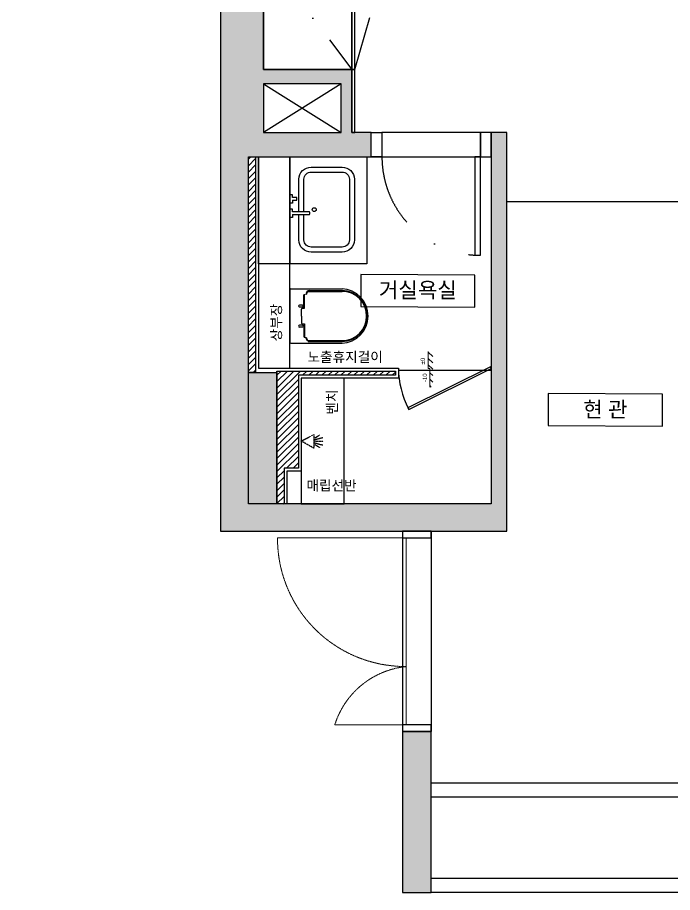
# Model space of a CAD drawing. Header units: millimetres. Extents: x -41292 to 298682, y -22072 to 33155.
# Drawn here: x 20080 to 24665, y 18527 to 24651 of the extents above; entities that cross this region are included whole.
import ezdxf
from ezdxf.enums import TextEntityAlignment as Align

# ---------------------------------------------------------------- set-up
doc = ezdxf.new("R2010")
doc.units = ezdxf.units.MM
for name, pattern in [('( Hidden )', [0.375, 0.25, -0.125]), ('CENTER', [2, 1.25, -0.25, 0.25, -0.25]), ('CONT', [2, 1, 1]), ('DASHDOT', [25.4, 12.7, -6.35, 0, -6.35]), ('DASHDOTX2', [2, 1, -0.5, 0, -0.5])]:
    doc.linetypes.add(name, pattern=pattern)
for name, color, linetype, lineweight in [('000_텍스트_흐리게', 8, 'Continuous', 0), ('001_벽_창호', 4, 'Continuous', 9), ('HACTH', 8, 'Continuous', 0)]:
    doc.layers.add(name, color=color, linetype=linetype, lineweight=lineweight)
for name, color, linetype in [('CO-DO-FR', 7, 'Continuous'), ('DOR', 4, 'Continuous'), ('fur', 6, 'Continuous'), ('건축_해치', 251, 'Continuous'), ('인테리어_가구_제작', 6, 'Continuous'), ('인테리어_도어', 4, 'Continuous'), ('인테리어_해치_벽체', 8, 'Continuous'), ('평면_가구', 6, 'Continuous'), ('평면_가벽(기존)', 3, 'Continuous'), ('평면_내력벽', 2, 'Continuous'), ('평면_도어', 4, 'Continuous'), ('평면_창호', 5, 'Continuous'), ('평면_타이틀', 7, 'Continuous'), ('회사글', 160, 'Continuous')]:
    doc.layers.add(name, color=color, linetype=linetype)
doc.styles.get("Standard").update_dxf_attribs({"font": 'arial.ttf'})
doc.styles.add('맑은 고딕', font='malgun.ttf')
doc.styles.add('맑은고딕', font='malgun.ttf')

# ---------------------------------------------------------------- blocks, each defined once
blk = doc.blocks.new('A-103')
at = {"layer": '회사글', "color": 8, "linetype": '( Hidden )'}
for p, q in [((0, 0), (88.8, 45.5)), ((88.8, -50.7), (0, 0)), ((88.8, 45.5), (88.8, -50.7)), ((95.5, 10.4), (150.7, 24.6)), ((96.2, 21.6), (130.5, 43.3)), ((93.2, -1.5), (153.5, -1.5)), ((95.5, -13.4), (150.7, -27.6)), ((96.2, -24.6), (130.5, -46.3))]:
    blk.add_line(p, q, dxfattribs=at)
blk = doc.blocks.new('qusssrld')
at = {"layer": '평면_가구'}
for p, q in [((697558.8, 5776.9), (697558.8, 5412.9)), ((697566.8, 5784.9), (697924.3, 5784.9)), ((697681.8, 5767.4), (697924.3, 5767.4)), ((697686.8, 5772.4), (697924.3, 5772.4)), ((697656.8, 5649.9), (697656.8, 5742.4)), ((697661.8, 5649.9), (697661.8, 5747.4)), ((697647.2, 5671.8), (697626, 5671.8)), ((697647.2, 5657.9), (697626, 5657.9)), ((697640.3, 5594.8), (697640.3, 5641.9)), ((697648.3, 5649.9), (697661.8, 5649.9)), ((697640.3, 5594.8), (697640.3, 5547.8)), ((697647.2, 5531.8), (697626, 5531.8)), ((697647.2, 5517.9), (697626, 5517.9)), ((697648.3, 5539.8), (697661.8, 5539.8)), ((697656.8, 5539.8), (697656.8, 5447.4)), ((697661.8, 5539.8), (697661.8, 5442.4)), ((697566.8, 5404.9), (697924.3, 5404.9)), ((697681.8, 5422.4), (697924.3, 5422.4)), ((697686.8, 5417.4), (697924.3, 5417.4))]:
    blk.add_line(p, q, dxfattribs=at)
for centre, radius, start, end in [((697566.8, 5776.9), 8, 90, 179.95505), ((697699.9, 5742.4), 30, 90, 179.98797), ((697694.9, 5747.4), 20, 90, 179.98196), ((697916.7, 5594.9), 190.2, 272.28346, 87.71654), ((697924.3, 5594.9), 177.5, 270, 90), ((697924.3, 5594.9), 172.5, 270, 90), ((697627.6, 5664.8), 7.18, 103.39065, 256.60935), ((697648.3, 5641.9), 7.99, 90, 180.07624), ((697645.5, 5664.8), 7.18, 283.39065, 76.60935), ((697627.6, 5524.8), 7.18, 103.39065, 256.60935), ((697648.3, 5547.8), 7.99, 179.88342, 270), ((697645.5, 5524.8), 7.18, 283.39065, 76.60935), ((697566.8, 5412.9), 8.01, 180.1339, 270), ((697699.9, 5447.4), 30, 179.97594, 270), ((697694.9, 5442.4), 20, 179.96391, 270)]:
    blk.add_arc(centre, radius, start, end, dxfattribs=at)

msp = doc.modelspace()

# ---------------------------------------------------------------- hatches: boundary and pattern name
at = {"layer": '000_텍스트_흐리게'}
h = msp.add_hatch(dxfattribs=at)
h.set_pattern_fill('ANSI31', color=256, scale=10, angle=450)
h.set_pattern_definition([(135, (3540.42, 35438.69), (-22.45064, -22.45064), [])])
h.paths.add_polyline_path([(22955.62, 22194.54), (22955.62, 22313.4), (22986.41, 22313.4), (22986.41, 22064.54), (22965.62, 22064.54), (22965.62, 22194.54)])
at = {"layer": '건축_해치'}
h = msp.add_hatch(color=8, dxfattribs=at)
h.dxf.hatch_style = 1
h.paths.add_polyline_path([(21801, 23846.55), (22346, 23846.55), (22346.7, 24186.55), (21801.7, 24186.55)], flags=16)
h.paths.add_polyline_path([(20925, 28951.55), (20925, 30426.55), (20725, 30426.55), (20725, 29226.55), (20380, 29226.55), (20080, 29226.55), (20080, 25101.55), (21502, 25101.55), (21502, 21054.55), (23506, 21054.55), (23506, 21246.55), (23506, 23846.55), (23396, 23846.55), (23396, 21246.55), (21696, 21246.55), (21696, 23676.55), (22556, 23676.55), (22556, 23846.55), (22420, 23846.74), (22420.7, 24286.74), (21801, 24286.55), (21801, 25101.55), (22420, 25101.58), (22420, 25276.58), (20380, 25276.55), (20380, 28951.55)])
h = msp.add_hatch(color=8, dxfattribs=at)
h.dxf.hatch_style = 1
h.paths.add_polyline_path([(21896, 22166.55), (21696, 22166.55), (21696, 21246.55), (21896, 21246.55), (21896, 21496.55)])
h = msp.add_hatch(color=8, dxfattribs=at)
h.dxf.hatch_style = 1
h.paths.add_polyline_path([(22976, 18526.55), (22976, 19654.55), (22776, 19654.55), (22776, 18526.55)])
at = {"layer": '인테리어_해치_벽체', "linetype": 'Continuous'}
h = msp.add_hatch(dxfattribs=at)
h.set_pattern_fill('ANSI31', color=256, scale=10, angle=180)
h.set_pattern_definition([(225, (177519.967, 65298.553), (22.45064, -22.45064), [])])
h.paths.add_polyline_path([(21746, 22166.55), (21696, 22166.55), (21696, 23676.55), (21746, 23676.55)])
h = msp.add_hatch(dxfattribs=at)
h.set_pattern_fill('ANSI31', color=256, scale=10, angle=180)
h.set_pattern_definition([(225, (177569.967, 65298.553), (22.45064, -22.45064), [])])
h.paths.add_polyline_path([(21896, 21496.55), (21896, 22176.55), (22726, 22176.55), (22726, 22146.55), (22046, 22146.55), (22046, 21496.55), (21946, 21496.55), (21946, 21246.55), (21896, 21246.55)])

# ---------------------------------------------------------------- linework, layer by layer
at = {"layer": '000_텍스트_흐리게'}
for p, q in [((22955.62, 22313.4), (22955.62, 22194.54)), ((22955.62, 22194.54), (22965.62, 22194.54)), ((22965.62, 22194.54), (22965.62, 22064.54))]:
    msp.add_line(p, q, dxfattribs=at)
at = {"layer": '001_벽_창호'}
for p, q in [((21900.2, 21008.46), (22776, 21008.46)), ((22776, 20108.48), (22776, 21008.46)), ((22801, 20108.48), (22801, 21008.46)), ((22776, 19700.63), (22301.14, 19700.63))]:
    msp.add_line(p, q, dxfattribs=at)
at = {"layer": '001_벽_창호', "linetype": 'CENTER'}
for centre, radius, start, end in [((22795, 21003.27), 894.82, 179.667311, 270.384188), ((22859.83, 19525.37), 585.53, 95.766694, 162.583764)]:
    msp.add_arc(centre, radius, start, end, dxfattribs=at)
at = {"layer": 'CO-DO-FR', "linetype": 'Continuous'}
for points in [[(22631, 23846.55), (22631, 23676.55), (22556, 23676.55), (22556, 23846.55)], [(23321, 23676.55), (23321, 23846.55), (22631, 23846.55), (22631, 23676.55)], [(23321, 23846.55), (23321, 23676.55), (23396, 23676.55), (23396, 23846.55)], [(23321, 22987.7), (23321, 23676.55), (23281.15, 23676.55), (23281.15, 22987.7)]]:
    msp.add_lwpolyline(points, close=True, dxfattribs=at)
at = {"layer": 'DOR'}
for p, q in [((22776, 21054.55), (22776, 19700.63)), ((22976, 21054.55), (22976, 19654.55))]:
    msp.add_line(p, q, dxfattribs=at)
for points in [[(22776, 21054.55), (22776, 21008.46), (22976, 21008.46), (22976, 21054.55)], [(22776, 19700.63), (22776, 19654.55), (22976, 19654.55), (22976, 19700.63)]]:
    msp.add_lwpolyline(points, close=True, dxfattribs=at)
at = {"layer": 'HACTH', "color": 4}
msp.add_line((22801, 20108.48), (22800.53, 19700.63), dxfattribs=at)
at = {"layer": '인테리어_가구_제작', "color": 1, "linetype": 'DASHDOT', "ltscale": 30}
msp.add_line((21801, 25100.15), (22420.58, 24286.74), dxfattribs=at)
at = {"layer": '인테리어_가구_제작', "color": 8, "linetype": 'CONT', "ltscale": 200}
msp.add_line((22440.25, 24286.74), (22545.34, 24651.01), dxfattribs=at)
at = {"layer": '인테리어_도어', "color": 8, "linetype": 'Continuous'}
msp.add_line((22746, 22181.5), (23396, 22181.5), dxfattribs=at)
at = {"layer": '인테리어_도어', "linetype": 'Continuous'}
msp.add_lwpolyline([(22813.29, 21918.4), (22818.63, 21907.65), (23396, 22194.54), (23390.66, 22205.29)], close=True, dxfattribs=at)
msp.add_arc((23396, 22206.54), 650.08, 180.881276, 206.841166, dxfattribs=at)
at = {"layer": '평면_가구'}
for p, q in [((22420.58, 24286.74), (22420.7, 24286.58)), ((22004, 23409.55), (21986, 23409.55)), ((22004, 23391.55), (22004, 23409.55)), ((22004, 23351.55), (21986, 23351.55)), ((22031, 23391.55), (22004, 23391.55)), ((22004, 23371.55), (22004, 23351.55)), ((22004, 23371.55), (22031, 23371.55)), ((22036, 23376.55), (22036, 23386.55)), ((22004, 23309.55), (21986, 23309.55)), ((22004, 23291.55), (22004, 23309.55)), ((22121, 23291.55), (22004, 23291.55)), ((22126, 23276.55), (22126, 23286.55)), ((22004, 23251.55), (21986, 23251.55)), ((22004, 23271.55), (22121, 23271.55)), ((22004, 23271.55), (22004, 23251.55))]:
    msp.add_line(p, q, dxfattribs=at)
for points in [[(21801, 24286.07), (22420.7, 24286.58), (22420, 25101.58), (21800.3, 25101.06), (21801, 24286.07)], [(22420, 25101.55), (22420.25, 24286.74), (22440.25, 24286.74), (22440.25, 25101.55), (22420, 25101.58)], [(22066, 22126.55), (22066, 21246.55), (22366, 21246.55), (22366, 22126.55), (22066, 22126.55)]]:
    msp.add_lwpolyline(points, dxfattribs=at)
for points in [[(22440.25, 24286.74), (22420, 24286.74), (22420, 23846.74), (22440.25, 23846.74)], [(21766, 23676.54), (21986, 23676.54), (21986, 22926.54), (21766, 22926.54)], [(22526, 22926.55), (21986, 22926.55), (21986, 23676.55), (22526, 23676.55)], [(21986, 22926.54), (21766, 22926.54), (21766, 22196.54), (21986, 22196.54)]]:
    msp.add_lwpolyline(points, close=True, dxfattribs=at)
for points in [[(22050, 23291.55), (22050, 23518.84, -0.4142136), (22135, 23603.84), (22353, 23603.84, -0.4142136), (22438, 23518.84), (22438, 23093.84, -0.4142136), (22353, 23008.84), (22135, 23008.84, -0.4142136), (22050, 23093.84), (22050, 23271.55)], [(22085, 23291.55), (22085, 23518.84, -0.4142136), (22135, 23568.84), (22353, 23568.84, -0.4142136), (22403, 23518.84), (22403, 23093.84, -0.4142136), (22353, 23043.84), (22135, 23043.84, -0.4142136), (22085, 23093.84), (22085, 23271.55)]]:
    msp.add_lwpolyline(points, format="xyb", dxfattribs=at)
msp.add_circle((22157.15, 23306.34), 13.5, dxfattribs=at)
for centre, start, end in [((22031, 23386.55), 0, 90), ((22031, 23376.55), 270, 0), ((22121, 23286.55), 0, 90), ((22121, 23276.55), 270, 0)]:
    msp.add_arc(centre, 5, start, end, dxfattribs=at)
at = {"layer": '평면_가벽(기존)'}
msp.add_lwpolyline([(21746, 22166.55), (21696, 22166.55), (21696, 23676.55), (21746, 23676.55)], close=True, dxfattribs=at)
msp.add_lwpolyline([(21896, 21496.55), (21896, 22176.55), (22726, 22176.55), (22726, 22146.55), (22046, 22146.55), (22046, 21496.55), (21946, 21496.55), (21946, 21246.55), (21896, 21246.55), (21896, 21496.55)], dxfattribs=at)
at = {"layer": '평면_내력벽', "color": 8}
for p, q in [((22346.7, 24186.55), (21801, 23846.55)), ((21801.7, 24186.55), (22346, 23846.55)), ((22556, 23676.55), (23396, 23676.55)), ((24840, 23361.31), (23506, 23361.31))]:
    msp.add_line(p, q, dxfattribs=at)
at = {"layer": '평면_내력벽'}
msp.add_line((21766, 23676.54), (21766, 22196.55), dxfattribs=at)
for points in [[(21502, 25101.55), (21502, 21054.55), (23506, 21054.55), (23506, 21246.55), (23506, 23846.55), (23396, 23846.55), (23396, 21246.55), (21696, 21246.55), (21696, 23676.55), (22556, 23676.55), (22556, 23846.55), (22420, 23846.74), (22420.7, 24286.74), (21801, 24286.55), (21801, 25101.55)], [(21766, 22196.55), (22746, 22196.55), (22746, 22126.55), (22066, 22126.55), (22066, 21476.55), (21966, 21476.55), (21966, 21246.55)]]:
    msp.add_lwpolyline(points, dxfattribs=at)
for points in [[(21801, 23846.55), (22346, 23846.55), (22346.7, 24186.55), (21801.7, 24186.55)], [(21896, 21246.55), (21696, 21246.55), (21696, 22166.55), (21896, 22166.55)], [(22976, 18526.55), (22976, 19654.55), (22776, 19654.55), (22776, 18526.55)]]:
    msp.add_lwpolyline(points, close=True, dxfattribs=at)
at = {"layer": '평면_도어', "color": 8, "linetype": 'DASHDOTX2', "ltscale": 500}
msp.add_arc((23321, 23676.55), 690, 180, 266.689135, dxfattribs=at)
at = {"layer": '평면_창호', "color": 4}
for points in [[(22976, 19294.55), (24840, 19294.55), (24840, 19194.55), (22976, 19194.55), (22976, 19294.55)], [(22976, 18626.55), (24840, 18626.55), (24840, 18526.55), (22976, 18526.55), (22976, 18626.55)]]:
    msp.add_lwpolyline(points, dxfattribs=at)
at = {"layer": '평면_타이틀', "color": 3, "linetype": 'Continuous'}
for points in [[(22482.43, 22628.58), (23282.31, 22624.05), (23282.31, 22846.98), (22482.43, 22851.52)], [(23794.78, 21795.28), (24594.65, 21790.75), (24594.65, 22013.69), (23794.78, 22018.22)], [(23794.78, 21795.28), (24594.65, 21790.75), (24594.65, 22013.69), (23794.78, 22018.22)]]:
    msp.add_lwpolyline(points, close=True, dxfattribs=at)

# ---------------------------------------------------------------- block references
at = {"color": 20}
msp.add_blockref('qusssrld', (-675572.76, 16966.68), dxfattribs=at)
at = {"layer": 'fur', "color": 252, "linetype": '( Hidden )', "ltscale": 400}
msp.add_blockref('A-103', (22066, 21686.55), dxfattribs=at)

# ---------------------------------------------------------------- texts
at = {"layer": '000_텍스트_흐리게', "style": '맑은 고딕'}
for s, p in [('상부장', (21855.83, 22384.09)), ('벤치', (22247, 21871.35))]:
    msp.add_text(s, height=70, rotation=90, dxfattribs=at).set_placement(p, align=Align.TOP_LEFT)
for s, p in [('노출휴지걸이', (22109.84, 22309.95)), ('매립선반', (22102.43, 21410.22))]:
    msp.add_text(s, height=70, dxfattribs=at).set_placement(p, align=Align.TOP_LEFT)
at = {"layer": '000_텍스트_흐리게'}
for s, p in [('±0', (22931.83, 22223.19)), ('-10', (22946.27, 22099.47))]:
    msp.add_text(s, height=30, rotation=90, dxfattribs=at).set_placement(p)
at = {"layer": '평면_타이틀', "color": 3, "linetype": 'Continuous', "char_height": 108.75, "width": 840.0878, "attachment_point": 5, "style": '맑은고딕'}
for s, insert in [('거실욕실', (22882.37, 22737.78)), ('현 관', (24194.71, 21904.48))]:
    msp.add_mtext(s, dxfattribs=dict(at, insert=insert))

doc.saveas('drawing.dxf')
